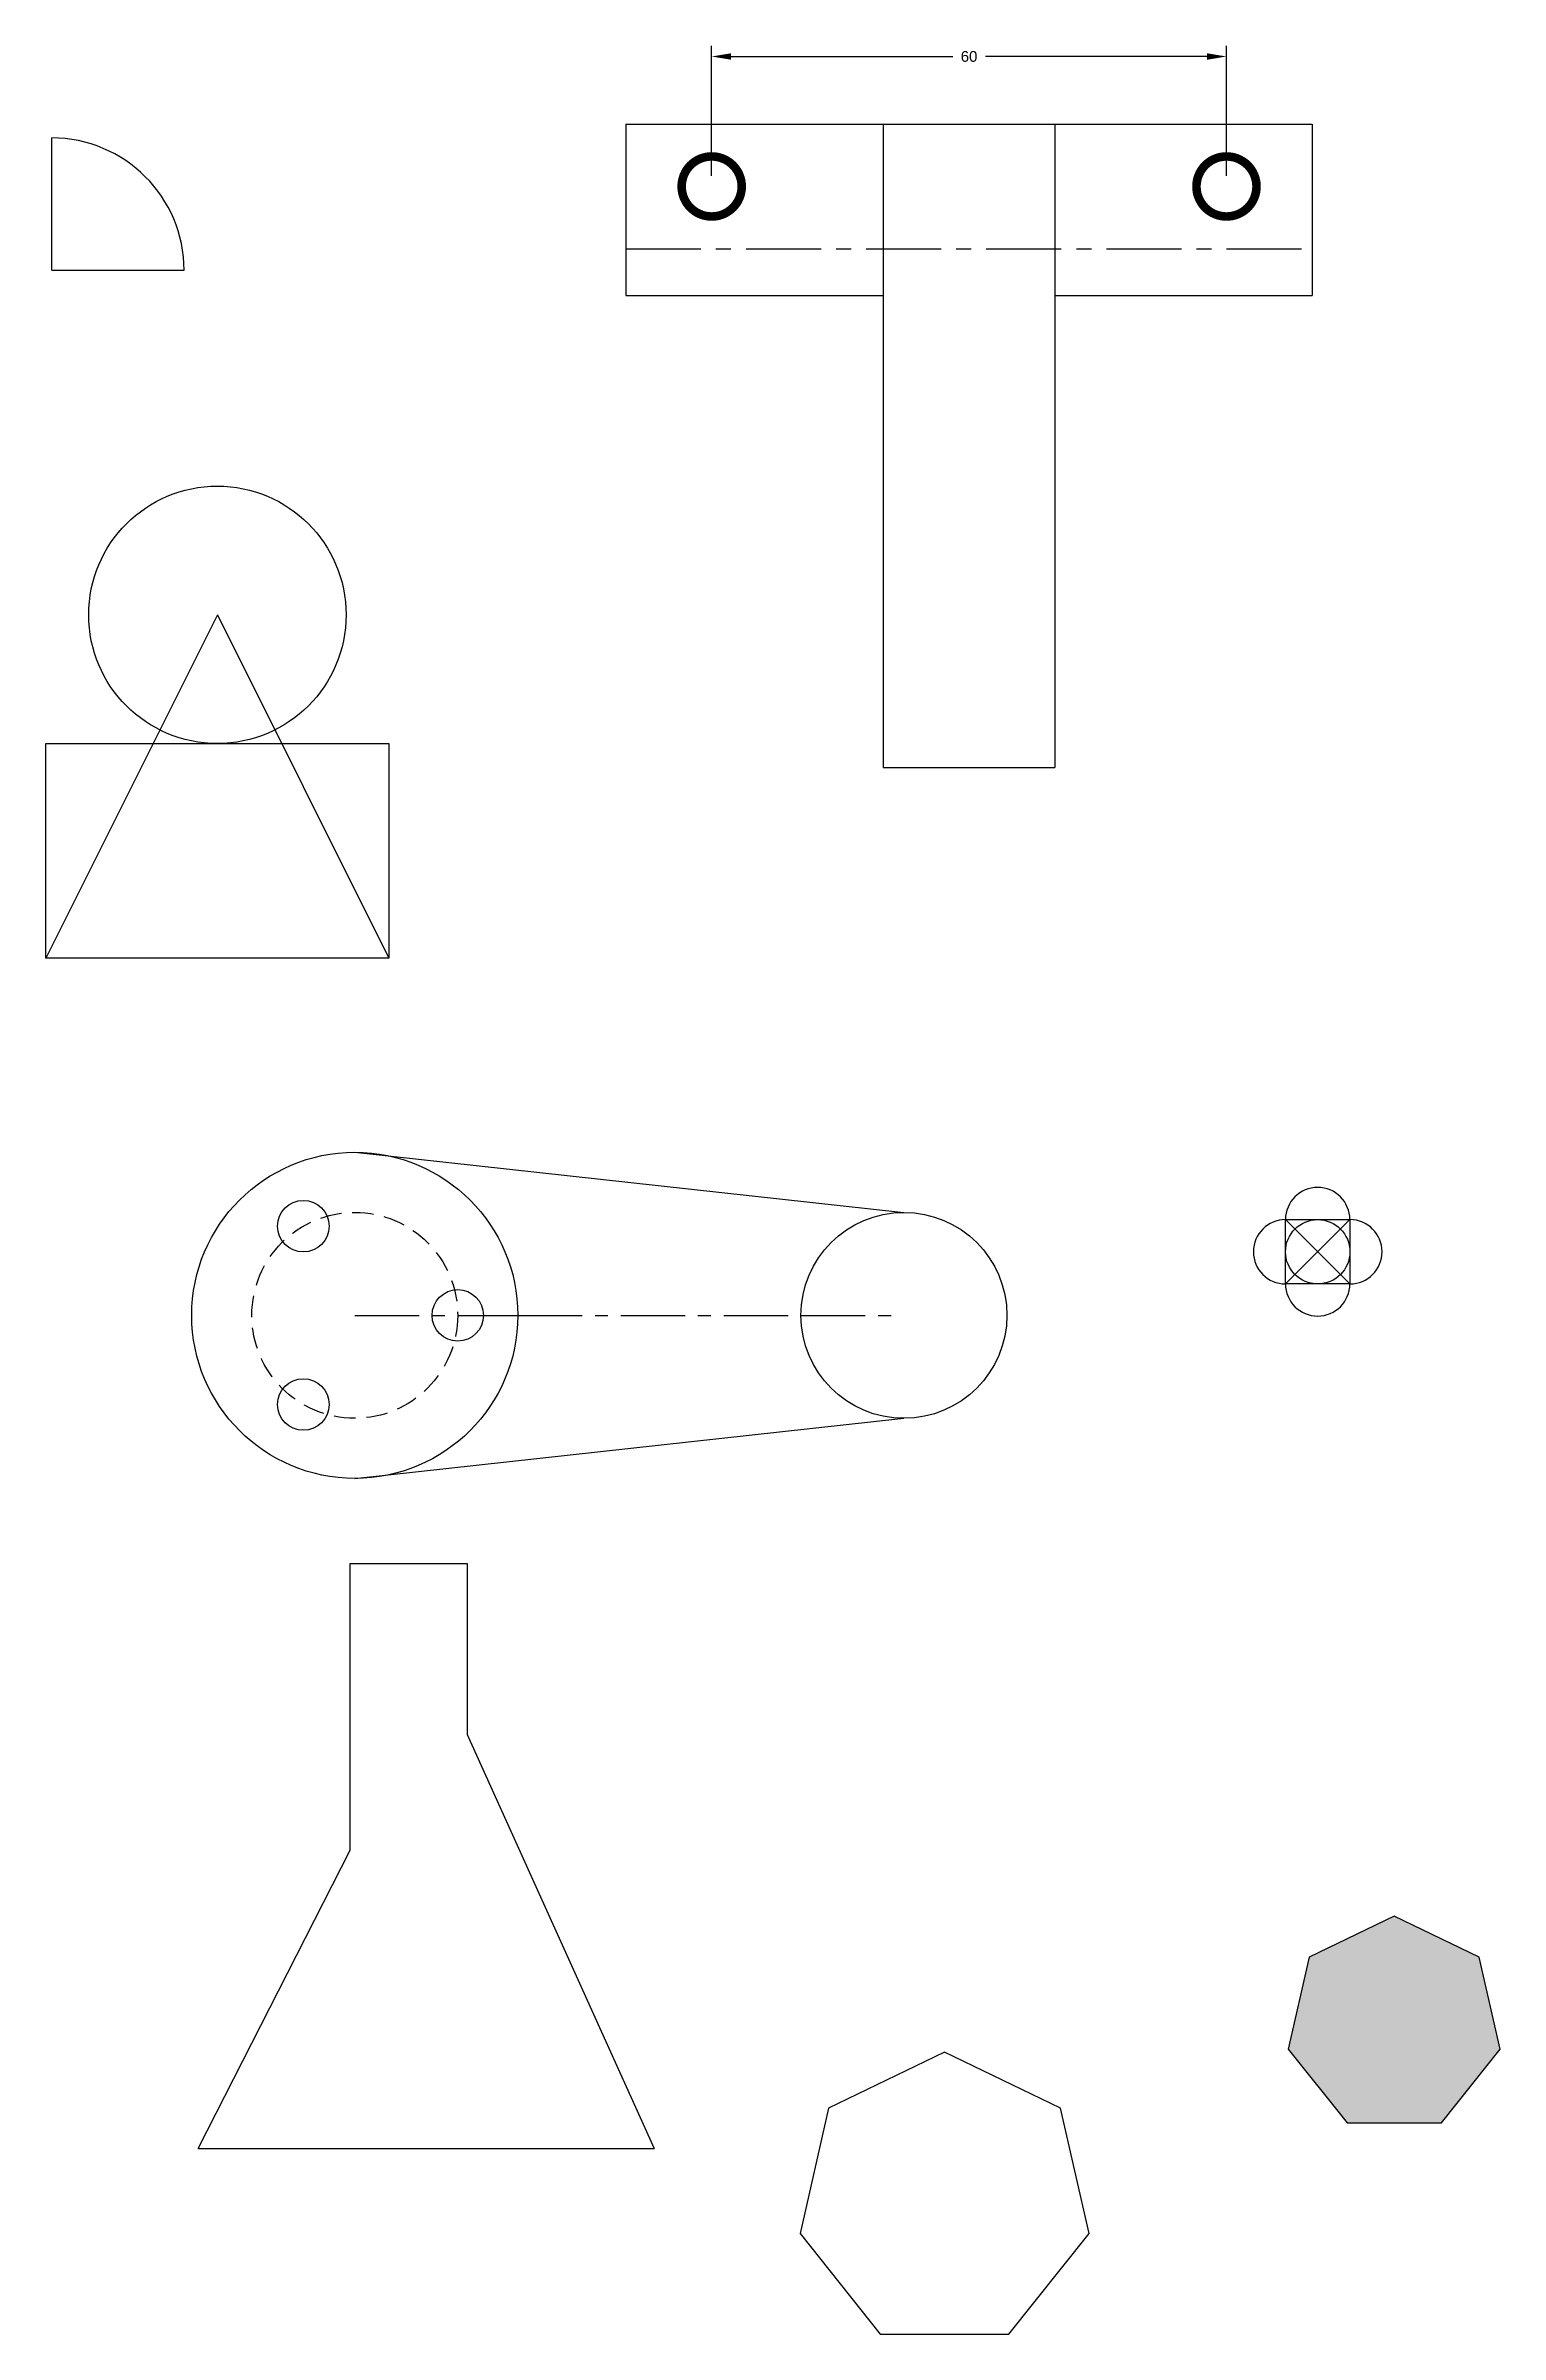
# Model space of a CAD drawing. Header units: millimetres. Extents: x 12 to 182, y 23 to 289.
import ezdxf

# ---------------------------------------------------------------- set-up
doc = ezdxf.new("R2010")
doc.units = ezdxf.units.MM
doc.linetypes.add('CENTER', pattern=[2, 1.25, -0.25, 0.25, -0.25])
doc.linetypes.add('DASHED', pattern=[0.75, 0.5, -0.25])
doc.styles.get("Standard").update_dxf_attribs({"font": 'arial.ttf'})
doc.dimstyles.new('Nirul', dxfattribs={"dimtxt": 1.25, "dimasz": 2.25, "dimexe": 1.25, "dimexo": 1.25, "dimgap": 1, "dimtad": 0, "dimdec": 4, "dimdsep": 46, "dimtxsty": 'Standard', "dimcen": 2.5, "dimclrd": 1, "dimclre": 90, "dimclrt": 253, "dimadec": 4, "dimazin": 0, "dimtfac": 1, "dimtdec": 4, "dimtmove": 0, "dimatfit": 3, "dimfxl": 1, "dimarcsym": 0})

# ---------------------------------------------------------------- blocks, each defined once
blk = doc.blocks.new('*U1')
blk.add_circle((0, 0), 3)
blk = doc.blocks.new('*U2')
at = {"color": 0, "linetype": 'ByBlock', "lineweight": -2, "transparency": 16777216}
for p, rotation in [((42.28, 151.9), 120), ((42.28, 131.11), 240)]:
    blk.add_blockref('*U1', p, dxfattribs=dict(at, rotation=rotation))
blk.add_blockref('*U1', (60.28, 141.5), dxfattribs=at)
blk = doc.blocks.new('*U3')
blk.add_arc((0, -1.875), 3.75, 0, 180)
blk = doc.blocks.new('*U4')
at = {"color": 0, "linetype": 'ByBlock', "lineweight": -2, "transparency": 16777216}
blk.add_blockref('*U3', (160.5, 154.54), dxfattribs=at)
for p, rotation in [((154.88, 148.91), 90), ((166.13, 148.91), 270), ((160.5, 143.29), 180)]:
    blk.add_blockref('*U3', p, dxfattribs=dict(at, rotation=rotation))
blk = doc.blocks.new('*D34')
at = {"color": 90, "lineweight": -2, "transparency": 16777216}
for p, q in [((89.87, 274.33), (89.87, 289.48)), ((149.87, 274.33), (149.87, 289.48))]:
    blk.add_line(p, q, dxfattribs=at)
at = {"color": 1, "lineweight": -2, "transparency": 16777216}
for p, q in [((92.12, 288.23), (117.98, 288.23)), ((147.62, 288.23), (121.77, 288.23))]:
    blk.add_line(p, q, dxfattribs=at)
at = {"color": 1, "transparency": 16777216}
for points in [[(92.12, 288.6), (92.12, 287.85), (89.87, 288.23)], [(147.62, 288.6), (147.62, 287.85), (149.87, 288.23)]]:
    blk.add_solid(points, dxfattribs=at)
at = {"layer": 'Defpoints', "color": 0, "transparency": 16777216}
for p in [(149.87, 288.23), (89.87, 273.08), (149.87, 273.08)]:
    blk.add_point(p, dxfattribs=at)
at = {"color": 253, "transparency": 16777216, "insert": (119.87, 288.23), "char_height": 1.25, "attachment_point": 5}
blk.add_mtext('60', dxfattribs=at)

msp = doc.modelspace()

# ---------------------------------------------------------------- linework, layer by layer
for p, q in [((79.87229, 280.35371), (79.87229, 260.35371)), ((79.87229, 280.35371), (159.87229, 280.35371)), ((109.87229, 280.35371), (109.87229, 205.35371)), ((129.87229, 280.35371), (129.87229, 205.35371)), ((159.87229, 280.35371), (159.87229, 260.35371)), ((12.95368, 263.30711), (12.95368, 278.73271)), ((12.95368, 263.30711), (28.37928, 263.30711)), ((79.87229, 260.35371), (109.87229, 260.35371)), ((129.87229, 260.35371), (159.87229, 260.35371)), ((32.26063, 223.15249), (12.26063, 183.15249)), ((32.26063, 223.15249), (52.26063, 183.15249)), ((109.87229, 205.35371), (129.87229, 205.35371)), ((48.27575, 160.50396), (112.27575, 153.50396)), ((156.75158, 152.66149), (164.25158, 145.16149)), ((164.25158, 152.66149), (156.75158, 145.16149)), ((48.27575, 122.50396), (112.27575, 129.50396)), ((47.74197, 112.57827), (61.39067, 112.57827)), ((47.74197, 79.16171), (47.74197, 112.57827)), ((61.39067, 112.57827), (61.39067, 92.66767)), ((61.39067, 92.66767), (83.18374, 44.41246)), ((30.03634, 44.41246), (47.74197, 79.16171)), ((30.03634, 44.41246), (83.18374, 44.41246))]:
    msp.add_line(p, q)
at = {"linetype": 'CENTER', "ltscale": 7}
msp.add_line((79.87229, 265.80371), (159.87229, 265.80371), dxfattribs=at)
at = {"linetype": 'CENTER', "ltscale": 6}
for p, q in [((48.27575, 141.50396), (67.27575, 141.50396)), ((67.27575, 141.50396), (100.27575, 141.50396)), ((100.27575, 141.50396), (112.27575, 141.50396))]:
    msp.add_line(p, q, dxfattribs=at)
at = {"const_width": 1}
for points in [[(86.37229, 273.07871, 1), (93.37229, 273.07871, 1)], [(146.37229, 273.07871, 1), (153.37229, 273.07871, 1)]]:
    msp.add_lwpolyline(points, format="xyb", close=True, dxfattribs=at)
for points in [[(12.26063, 208.15249), (52.26063, 208.15249), (52.26063, 183.15249), (12.26063, 183.15249)], [(156.75158, 152.66149), (164.25158, 152.66149), (164.25158, 145.16149), (156.75158, 145.16149)], [(163.91814, 47.37547), (174.91814, 47.37547), (181.77653, 55.97561), (179.3288, 66.69982), (169.41814, 71.47254), (159.50749, 66.69982), (157.05976, 55.97561)], [(109.5202, 22.74781), (124.5202, 22.74781), (133.87254, 34.47528), (130.53473, 49.0992), (117.0202, 55.60746), (103.50566, 49.0992), (100.16785, 34.47528)]]:
    msp.add_lwpolyline(points, close=True)
for centre, radius in [((32.26063, 223.15249), 15), ((48.27575, 141.50396), 19), ((112.27575, 141.50396), 12), ((160.50158, 148.91149), 3.75)]:
    msp.add_circle(centre, radius)
at = {"linetype": 'DASHED', "ltscale": 5}
msp.add_circle((48.27575, 141.50396), 12, dxfattribs=at)
msp.add_arc((12.95368, 263.30711), 15.4256, 0, 90)
for points in [[(159.50749, 66.69982), (179.3288, 66.69982), (169.41814, 71.47254)], [(157.05976, 55.97561), (181.77653, 55.97561), (159.50749, 66.69982), (179.3288, 66.69982)], [(163.91814, 47.37547), (174.91814, 47.37547), (157.05976, 55.97561), (181.77653, 55.97561)]]:
    msp.add_solid(points)

# ---------------------------------------------------------------- block references
for name in ['*U2', '*U4']:
    msp.add_blockref(name, (0, 0))

# ---------------------------------------------------------------- dimensions: what is measured, and where the dimension line sits
dim = msp.add_aligned_dim(p1=(89.87229, 273.07871), p2=(149.87229, 273.07871), distance=15.15023, dimstyle='Nirul')
dim.commit()
dim.dimension.update_dxf_attribs({"geometry": '*D34', "text_midpoint": (119.87229, 288.22894)})

doc.saveas('drawing.dxf')
